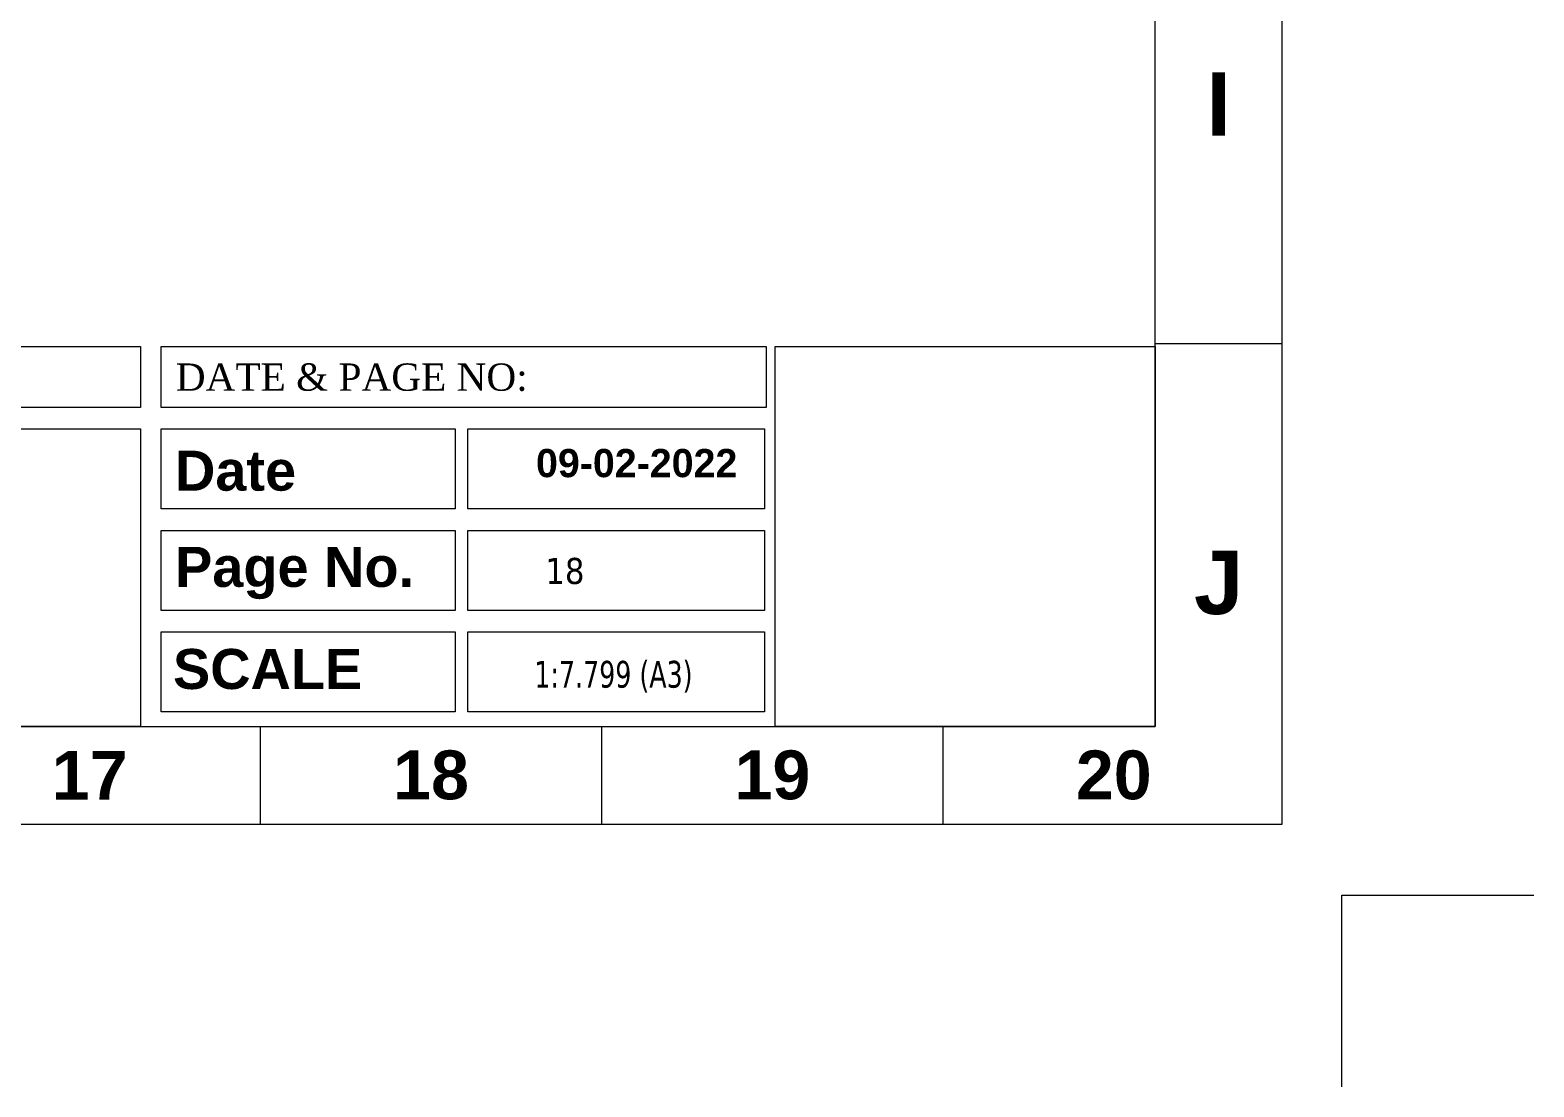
# Model space of a CAD drawing. Header units: inches. Extents: x -98933 to 1585249, y -3352739 to 192771.
# Drawn here: x 55251 to 55931, y 48657 to 49135 of the extents above; entities that cross this region are included whole.
import ezdxf

# ---------------------------------------------------------------- set-up
doc = ezdxf.new("R2010")
doc.units = ezdxf.units.IN
doc.header["$MEASUREMENT"] = 0
doc.layers.get('Defpoints').update_dxf_attribs({"lineweight": 0})
doc.layers.add('-TB', color=7, linetype='Continuous')
for name, color, linetype, lineweight in [('FF-VALVES', 170, 'Continuous', 18), ('Inline', 7, 'Continuous', 0), ('Outline', 7, 'Continuous', 0), ('Scale', 7, 'Continuous', 0), ('Scale_Text', 7, 'Continuous', 0), ('TEXT_TITLEBOX', 7, 'Continuous', 13), ('Titelblk', 7, 'Continuous', 25), ('TITLE', 7, 'Continuous', 20)]:
    doc.layers.add(name, color=color, linetype=linetype, lineweight=lineweight)
doc.styles.add('arial narrow', font='tahoma.ttf')
doc.styles.add('SHT-TEXT-1', font='times.ttf', dxfattribs={"height": 12})
doc.styles.get("Standard").update_dxf_attribs({"font": 'arialbd.ttf', "height": 24})

# ---------------------------------------------------------------- blocks, each defined once
blk = doc.blocks.new('PAGE')
at = {"layer": 'Inline', "color": 252, "lineweight": 15}
blk.add_lwpolyline([(178051640.63, 22656441.11), (178051640.63, 22657235.79), (178050505.36, 22657235.79), (178050505.36, 22656441.11)], close=True, dxfattribs=at)
at = {"layer": 'Outline', "color": 252, "lineweight": 15}
for p, q in [((178051662.57, 22656424.24), (178051662.57, 22657252.66)), ((178050483.42, 22656424.24), (178051662.57, 22656424.24))]:
    blk.add_line(p, q, dxfattribs=at)
at = {"layer": 'Scale', "color": 252, "lineweight": 9}
for p, q in [((178051640.63, 22656507.32), (178051662.57, 22656507.32)), ((178051640.63, 22656507.32), (178051662.57, 22656507.32)), ((178051640.63, 22656507.32), (178051662.57, 22656507.32)), ((178051485.98, 22656424.24), (178051485.98, 22656441.11)), ((178051544.98, 22656424.24), (178051544.98, 22656441.11)), ((178051603.97, 22656424.24), (178051603.97, 22656441.11))]:
    blk.add_line(p, q, dxfattribs=at)
at = {"layer": 'Scale_Text', "color": 252, "lineweight": 13, "attachment_point": 5}
for s, insert, char_height, width in [('I', (178051651.6, 22656548.71), 10.97, 8.3603), ('J', (178051651.6, 22656465.93), 10.97, 8.3603), ('17', (178051456.48, 22656432.67), 8.435, 2.5102), ('18', (178051515.48, 22656432.67), 8.435, 2.5102), ('19', (178051574.48, 22656432.67), 8.435, 2.5102), ('20', (178051633.47, 22656432.67), 8.435, 2.5102)]:
    blk.add_mtext(s, dxfattribs=dict(at, insert=insert, char_height=char_height, width=width))
blk = doc.blocks.new('Title')
at = {"layer": 'Defpoints', "color": 1, "ltscale": 10}
blk.add_lwpolyline([(-98622.97, -88042.36), (-98622.97, -87942.36), (-98522.97, -87942.36)], dxfattribs=at)
at = {"layer": 'Titelblk', "color": 3, "linetype": 'Continuous', "lineweight": 0, "xscale": 3.014611567961765, "yscale": 3.014611567959946, "zscale": 3.014611567966516}
blk.add_blockref('PAGE', (-536855255.83, -68388223.96), dxfattribs=at)

msp = doc.modelspace()

# ---------------------------------------------------------------- linework, layer by layer
at = {"layer": 'TEXT_TITLEBOX'}
for p, q in [((55084.37, 48992.18), (55300.64, 48992.18)), ((55300.64, 48992.18), (55300.64, 48964.51)), ((55309.92, 48964.51), (55309.92, 48992.18)), ((55309.92, 48992.18), (55583.78, 48992.18)), ((55583.78, 48992.18), (55583.78, 48964.51)), ((55587.85, 48820.14), (55587.85, 48992.18)), ((55587.85, 48992.18), (55759.89, 48992.18)), ((55759.89, 48992.18), (55759.89, 48820.14)), ((55300.64, 48964.51), (55084.37, 48964.51)), ((55583.78, 48964.51), (55309.92, 48964.51)), ((55084.37, 48954.81), (55300.64, 48954.81)), ((55300.64, 48954.81), (55300.64, 48820.14)), ((55309.92, 48918.57), (55309.92, 48954.81)), ((55309.92, 48954.81), (55443.07, 48954.81)), ((55443.07, 48954.81), (55443.07, 48918.57)), ((55448.73, 48918.57), (55448.73, 48954.81)), ((55448.73, 48954.81), (55583.08, 48954.81)), ((55583.08, 48954.81), (55583.08, 48918.57)), ((55443.07, 48918.57), (55309.92, 48918.57)), ((55583.08, 48918.57), (55448.73, 48918.57)), ((55309.92, 48872.64), (55309.92, 48908.87)), ((55309.92, 48908.87), (55443.07, 48908.87)), ((55443.07, 48908.87), (55443.07, 48872.64)), ((55448.73, 48872.64), (55448.73, 48908.87)), ((55448.73, 48908.87), (55583.08, 48908.87)), ((55583.08, 48908.87), (55583.08, 48872.64)), ((55443.07, 48872.64), (55309.92, 48872.64)), ((55583.08, 48872.64), (55448.73, 48872.64)), ((55309.92, 48826.7), (55309.92, 48862.93)), ((55309.92, 48862.93), (55443.07, 48862.93)), ((55443.07, 48862.93), (55443.07, 48826.7)), ((55448.73, 48826.7), (55448.73, 48862.93)), ((55448.73, 48862.93), (55583.08, 48862.93)), ((55583.08, 48862.93), (55583.08, 48826.7)), ((55443.07, 48826.7), (55309.92, 48826.7)), ((55583.08, 48826.7), (55448.73, 48826.7)), ((55300.64, 48820.14), (55084.37, 48820.14)), ((55759.89, 48820.14), (55587.85, 48820.14))]:
    msp.add_line(p, q, dxfattribs=at)

# ---------------------------------------------------------------- block references
at = {"layer": 'TITLE', "xscale": 0.8687062987337413, "yscale": 0.8687062987337413, "zscale": 0.8687062915455503}
msp.add_blockref('Title', (141518.83, 125139.9), dxfattribs=at)

# ---------------------------------------------------------------- texts
at = {"layer": '-TB', "lineweight": 0, "insert": (55483.9, 48896.41), "char_height": 11.778, "width": 41.7548, "attachment_point": 1, "style": 'arial narrow'}
msp.add_mtext('18', dxfattribs=at)
at = {"layer": 'FF-VALVES', "color": 7, "style": 'arial narrow', "width": 0.8}
msp.add_text('1:7.799 (A3)', height=12.1277, dxfattribs=at).set_placement((55478.91, 48837.68))
at = {"layer": 'TEXT_TITLEBOX', "lineweight": 25, "style": 'SHT-TEXT-1'}
msp.add_text('DATE & PAGE NO:', height=12.3642, dxfattribs=at).set_placement((55316.63, 48972.09))
at = {"layer": 'TEXT_TITLEBOX', "lineweight": 25}
for s, height, p in [('09-02-2022', 12.755, (55479.65, 48932.97)), ('Date', 18.098, (55316.27, 48926.86)), ('Page No.', 18.098, (55316.28, 48883.3))]:
    msp.add_text(s, height=height, dxfattribs=at).set_placement(p)
at = {"layer": 'TEXT_TITLEBOX', "color": 1, "lineweight": 25}
msp.add_text('SCALE', height=18.098, dxfattribs=at).set_placement((55315.34, 48837.09))

doc.saveas('drawing.dxf')
